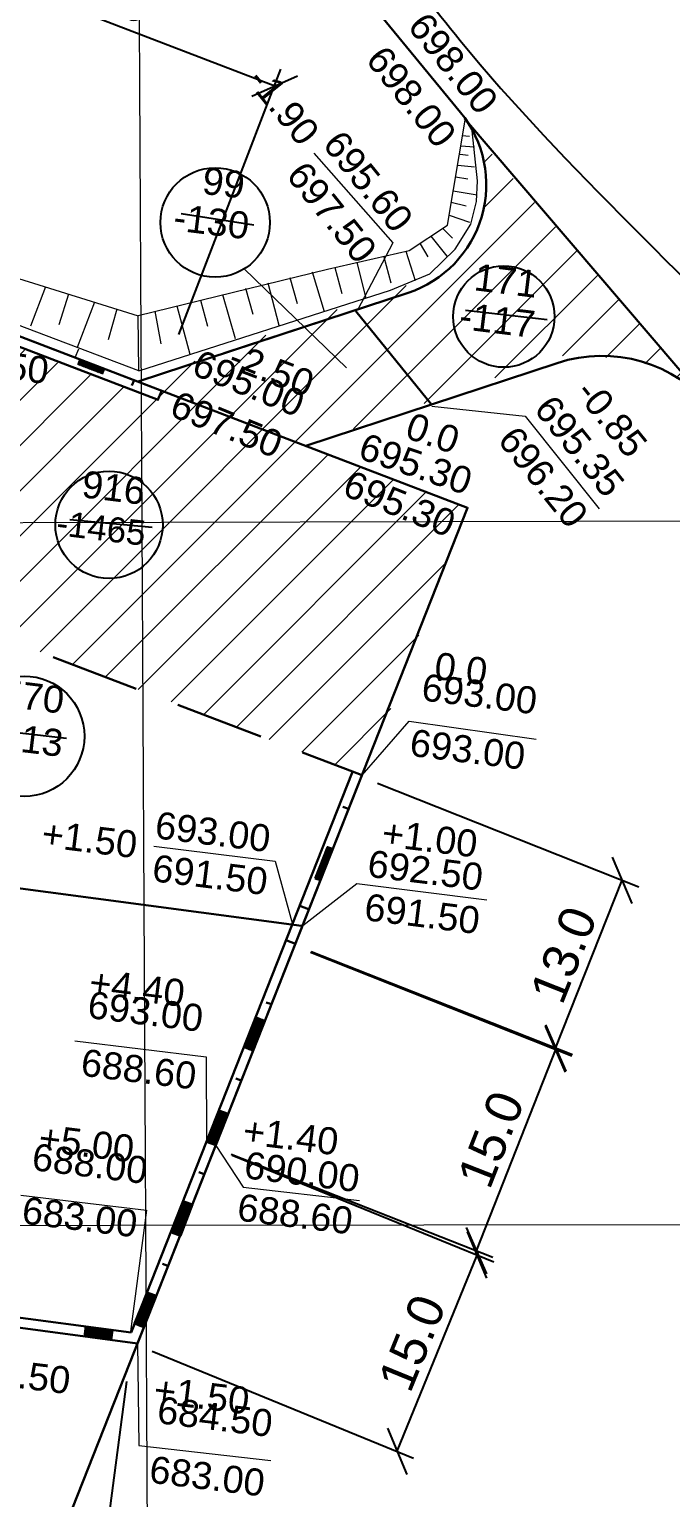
# Model space of a CAD drawing. Header units: feet. Extents: x 3381 to 1374491, y 675186 to 8751562.
# Drawn here: x 686569.3 to 686614.4, y 4375051.4 to 4375154.6 of the extents above; entities that cross this region are included whole.
import ezdxf

# ---------------------------------------------------------------- set-up
doc = ezdxf.new("R2010")
doc.units = ezdxf.units.FT
doc.header["$MEASUREMENT"] = 0
doc.header["$PDMODE"] = 34
doc.header["$PDSIZE"] = 0.01
doc.linetypes.add('DASHED2', pattern=[0.375, 0.25, -0.125])
doc.layers.get('0').update_dxf_attribs({"linetype": 'CONTINUOUS'})
doc.layers.get('Defpoints').update_dxf_attribs({"linetype": 'CONTINUOUS'})
doc.layers.add('km setka', color=170, linetype='CONTINUOUS', lineweight=15)
doc.layers.add('yol', color=7, linetype='CONTINUOUS')
doc.styles.get("Standard").update_dxf_attribs({"font": 'arial.ttf', "height": 2.5})
doc.dimstyles.new('ISO-25', dxfattribs={"dimtxt": 2.5, "dimasz": 2.5, "dimexe": 1.25, "dimexo": 0.625, "dimtad": 1, "dimtxsty": 'Standard', "dimblk": 'OBLIQUE', "dimcen": 2.5, "dimadec": 0, "dimazin": 0, "dimtfac": 1, "dimtmove": 0, "dimatfit": 3, "dimldrblk": 'OBLIQUE', "dimfxl": 1, "dimarcsym": 0})
pattern_1 = [(45, (-5.4245, 21.709), (-1.5909902577, 1.5909902577), [])]

# ---------------------------------------------------------------- blocks, each defined once
blk = doc.blocks.new('_Oblique')
at = {"color": 0, "linetype": 'ByBlock', "lineweight": -2}
blk.add_line((-0.5, -0.5), (0.5, 0.5), dxfattribs=at)
blk = doc.blocks.new('*D158')
at = {"color": 0, "lineweight": -2, "transparency": 16777216}
for p, q in [((686568.51, 4375060.59), (686566.16, 4375042.69)), ((686576.15, 4375059.58), (686573.79, 4375041.69)), ((686566.32, 4375043.93), (686573.95, 4375042.93))]:
    blk.add_line(p, q, dxfattribs=at)
at = {"layer": 'Defpoints', "color": 0, "lineweight": 13, "transparency": 16777216}
for p in [(686568.6, 4375061.21), (686576.23, 4375060.2), (686573.95, 4375042.93)]:
    blk.add_point(p, dxfattribs=at)
at = {"color": 0, "lineweight": -2, "transparency": 16777216, "xscale": 2.5, "yscale": 2.5, "zscale": 2.5}
for p, rotation in [((686566.32, 4375043.93), 172.4883125135938), ((686573.95, 4375042.93), 352.4883125135938)]:
    blk.add_blockref('_Oblique', p, dxfattribs=dict(at, rotation=rotation))
at = {"color": 0, "lineweight": 13, "transparency": 16777216, "insert": (686570.39, 4375045.31), "char_height": 2.5, "width": 8.4009, "attachment_point": 5, "rotation": 352.4883}
blk.add_mtext('{\\fArial|b0|i0|c238|p34;8.0}', dxfattribs=at)
blk = doc.blocks.new('*D148')
at = {"color": 0, "lineweight": -2, "transparency": 16777216}
for p, q in [((686554.47, 4375142.89), (686561.64, 4375161.52)), ((686561.19, 4375160.35), (686586.56, 4375150.59)), ((686579.83, 4375133.13), (686587, 4375151.76))]:
    blk.add_line(p, q, dxfattribs=at)
at = {"layer": 'Defpoints', "color": 0, "lineweight": 13, "transparency": 16777216}
for p in [(686586.56, 4375150.59), (686554.25, 4375142.31), (686579.61, 4375132.55)]:
    blk.add_point(p, dxfattribs=at)
at = {"color": 0, "lineweight": -2, "transparency": 16777216, "xscale": 2.5, "yscale": 2.5, "zscale": 2.5}
for p, rotation in [((686561.19, 4375160.35), 158.949934295339), ((686586.56, 4375150.59), 338.949934295339)]:
    blk.add_blockref('_Oblique', p, dxfattribs=dict(at, rotation=rotation))
at = {"color": 0, "lineweight": 13, "transparency": 16777216, "insert": (686574.56, 4375157.25), "char_height": 2.5, "attachment_point": 5, "rotation": 338.9499}
blk.add_mtext('{\\fArial|b0|i0|c238|p34;27.0}', dxfattribs=at)
blk = doc.blocks.new('*D149')
at = {"color": 0, "lineweight": -2, "transparency": 16777216}
for p, q in [((686583.58, 4375075.47), (686601.95, 4375067.98)), ((686595.17, 4375054.67), (686600.79, 4375068.45)), ((686577.96, 4375061.69), (686596.32, 4375054.19))]:
    blk.add_line(p, q, dxfattribs=at)
at = {"layer": 'Defpoints', "color": 0, "lineweight": 13, "transparency": 16777216}
for p in [(686583, 4375075.71), (686600.79, 4375068.45), (686577.38, 4375061.93)]:
    blk.add_point(p, dxfattribs=at)
at = {"color": 0, "lineweight": -2, "transparency": 16777216, "xscale": 2.5, "yscale": 2.5, "zscale": 2.5}
for p, rotation in [((686600.79, 4375068.45), 67.79134588041258), ((686595.17, 4375054.67), 247.7913458804125)]:
    blk.add_blockref('_Oblique', p, dxfattribs=dict(at, rotation=rotation))
at = {"color": 0, "lineweight": 13, "transparency": 16777216, "insert": (686596.22, 4375062.28), "char_height": 2.5, "attachment_point": 5, "rotation": 67.7913}
blk.add_mtext('{\\fArial|b0|i0|c238|p34;15.0}', dxfattribs=at)
blk = doc.blocks.new('*D150')
at = {"color": 0, "lineweight": -2, "transparency": 16777216}
for p, q in [((686589.12, 4375089.78), (686607.5, 4375082.54)), ((686606.33, 4375083), (686600.73, 4375068.76)), ((686583.51, 4375075.54), (686601.89, 4375068.31))]:
    blk.add_line(p, q, dxfattribs=at)
at = {"layer": 'Defpoints', "color": 0, "lineweight": 13, "transparency": 16777216}
for p in [(686588.53, 4375090.01), (686582.93, 4375075.77), (686600.73, 4375068.76)]:
    blk.add_point(p, dxfattribs=at)
at = {"color": 0, "lineweight": -2, "transparency": 16777216, "xscale": 2.5, "yscale": 2.5, "zscale": 2.5}
for p, rotation in [((686606.33, 4375083), 68.51816272199878), ((686600.73, 4375068.76), 248.5181627219987)]:
    blk.add_blockref('_Oblique', p, dxfattribs=dict(at, rotation=rotation))
at = {"color": 0, "lineweight": 13, "transparency": 16777216, "insert": (686601.76, 4375076.58), "char_height": 2.5, "attachment_point": 5, "rotation": 68.5182}
blk.add_mtext('{\\fArial|b0|i0|c238|p34;15.0}', dxfattribs=at)
blk = doc.blocks.new('*D151')
at = {"color": 0, "lineweight": -2, "transparency": 16777216}
for p, q in [((686593.79, 4375101.61), (686612.15, 4375094.32)), ((686606.28, 4375082.92), (686610.99, 4375094.78)), ((686589.08, 4375089.74), (686607.44, 4375082.46))]:
    blk.add_line(p, q, dxfattribs=at)
at = {"layer": 'Defpoints', "color": 0, "lineweight": 13, "transparency": 16777216}
for p in [(686593.21, 4375101.84), (686610.99, 4375094.78), (686588.5, 4375089.98)]:
    blk.add_point(p, dxfattribs=at)
at = {"color": 0, "lineweight": -2, "transparency": 16777216, "xscale": 2.5, "yscale": 2.5, "zscale": 2.5}
for p, rotation in [((686610.99, 4375094.78), 68.35683997486306), ((686606.28, 4375082.92), 248.3568399748631)]:
    blk.add_blockref('_Oblique', p, dxfattribs=dict(at, rotation=rotation))
at = {"color": 0, "lineweight": 13, "transparency": 16777216, "insert": (686606.87, 4375089.55), "char_height": 2.5, "width": 11.2712, "attachment_point": 5, "rotation": 68.3568}
blk.add_mtext('{\\fArial|b0|i0|c238|p34;13.0}', dxfattribs=at)

msp = doc.modelspace()

# ---------------------------------------------------------------- hatches: boundary and pattern name
at = {"lineweight": 15}
h = msp.add_hatch(dxfattribs=at)
h.set_pattern_fill('ANSI31', scale=18)
h.set_pattern_definition(pattern_1)
h.paths.add_polyline_path([(686518.749, 4375152.077), (686552.967, 4375139.554), (686546.331, 4375139.792)])
edge = h.paths.add_edge_path()
edge.add_line((686593.365, 4375135.213), (686576.966, 4375129.813))
h = msp.add_hatch(dxfattribs=at)
h.set_pattern_fill('ANSI31', scale=18)
h.set_pattern_definition(pattern_1)
h.paths.add_polyline_path([(686553.678, 4375117.132), (686553.867, 4375118.519), (686552.147, 4375118.855), (686552.832, 4375123.859), (686554.813, 4375123.588), (686555.26, 4375126.85), (686553.276, 4375127.121), (686554.822, 4375137.348), (686578.336, 4375128.493), (686578.644, 4375129.17), (686577.175, 4375129.881), (686594.696, 4375136.252), (686598.211, 4375137.241), (686599.973, 4375139.051), (686600.787, 4375140.509), (686601.115, 4375141.427), (686601.432, 4375143.657), (686601.354, 4375144.777), (686600.435, 4375147.436), (686616.689, 4375128.676), (686614.114, 4375130.52), (686611.471, 4375131.437), (686608.437, 4375131.561), (686606.419, 4375131.644), (686588.75, 4375125.303), (686600.113, 4375120.954), (686592.9, 4375102.089)])
at = {"lineweight": 30}
h = msp.add_hatch(dxfattribs=at)
h.set_pattern_fill('ANSI31', color=256, scale=0.3)
h.set_pattern_definition([(45, (1416.39533, -967.038603), (-0.0265165042945, 0.0265165042945), [])])
h.paths.add_polyline_path([(686572.745, 4375131.004), (686572.894, 4375131.373), (686574.573, 4375130.73), (686574.425, 4375130.362)])
h = msp.add_hatch(dxfattribs=at)
h.set_pattern_fill('ANSI31', color=256, scale=0.3)
h.set_pattern_definition([(45, (1410.205965, -935.496652), (-0.0265165042945, 0.0265165042945), [])])
h.paths.add_polyline_path([(686589.395, 4375094.913), (686589.774, 4375094.785), (686590.632, 4375096.981), (686590.261, 4375097.106)])
at = {"lineweight": 18}
h = msp.add_hatch(dxfattribs=at)
h.set_pattern_fill('ANSI31', color=256, scale=0.3)
h.set_pattern_definition([(45, (1405.475678, -947.52552), (-0.0265165042945, 0.0265165042945), [])])
h.paths.add_polyline_path([(686584.381, 4375083.01), (686585.044, 4375082.756), (686585.902, 4375084.952), (686585.247, 4375085.203)])
at = {"lineweight": 30}
h = msp.add_hatch(dxfattribs=at)
h.set_pattern_fill('ANSI31', color=256, scale=0.3)
h.set_pattern_definition([(45, (1402.87489, -954.108764), (-0.0265165042945, 0.0265165042945), [])])
h.paths.add_polyline_path([(686581.768, 4375076.411), (686582.422, 4375076.18), (686583.301, 4375078.368), (686582.644, 4375078.619)])
h = msp.add_hatch(dxfattribs=at)
h.set_pattern_fill('ANSI31', color=256, scale=0.3)
h.set_pattern_definition([(45, (1400.36364, -960.479315), (-0.0265165042945, 0.0265165042945), [])])
h.paths.add_polyline_path([(686579.302, 4375070.032), (686579.932, 4375069.802), (686580.79, 4375071.998), (686580.168, 4375072.225)])
h = msp.add_hatch(dxfattribs=at)
h.set_pattern_fill('ANSI31', color=256, scale=0.3)
h.set_pattern_definition([(45, (1400.19458, -960.838317), (-0.0265165042945, 0.0265165042945), [])])
h.paths.add_polyline_path([(686576.72, 4375063.634), (686577.373, 4375063.395), (686578.231, 4375065.59), (686577.603, 4375065.822)])
h = msp.add_hatch(dxfattribs=at)
h.set_pattern_fill('ANSI31', color=256, scale=0.3)
h.set_pattern_definition([(45, (1492.34218, -973.091023), (-0.0265165042945, 0.0265165042945), [])])
h.paths.add_polyline_path([(686573.279, 4375063.437), (686575.145, 4375063.188), (686575.061, 4375062.501), (686573.187, 4375062.743)])

# ---------------------------------------------------------------- linework, layer by layer
at = {"color": 7, "lineweight": 30}
for p, q in [((686593.365, 4375135.213, 374.953), (686576.966, 4375129.813)), ((686578.622, 4375129.183, 798.542), (686578.336, 4375128.493, 798.542)), ((686553.802, 4375096.177), (686588.435, 4375091.584)), ((686480.477, 4375075.755), (686576.481, 4375063.02)), ((686479.37, 4375075.214), (686576.921, 4375062.246))]:
    msp.add_line(p, q, dxfattribs=at)
for points, elevation in [([(686591.486, 4375158.634), (686599.615, 4375148.734, -0.5270439), (686595.935, 4375136.059), (686583.015, 4375131.804)], 374.953), ([(686631.166, 4375110.987), (686617.288, 4375127.955, 0.3102464), (686606.419, 4375131.122), (686588.75, 4375125.303)], 690.5)]:
    msp.add_lwpolyline(points, format="xyb", dxfattribs=dict(at, elevation=elevation))
for points in [[(686587.738, 4375125.69), (686600.113, 4375120.954), (686567.971, 4375039.594), (686475.565, 4375067.718), (686518.756, 4375152.091), (686587.738, 4375125.69)], [(686599.903, 4375148.305), (686616.689, 4375128.676)], [(686553.305, 4375138.868), (686578.623, 4375129.179)], [(686553.055, 4375138.214), (686578.372, 4375128.525)], [(686592.271, 4375134.762), (686597.585, 4375128.212)], [(686572.893, 4375131.376), (686572.743, 4375131.004)], [(686574.583, 4375130.734), (686574.429, 4375130.354)], [(686576.684, 4375129.915), (686576.534, 4375129.542)], [(686592.027, 4375102.391), (686576.481, 4375063.02)], [(686592.678, 4375102.134), (686576.926, 4375062.246)], [(686592.69, 4375102.166), (686592.332, 4375102.309)], [(686591.36, 4375099.94), (686591.742, 4375099.811)], [(686589.395, 4375094.913), (686589.774, 4375094.785), (686590.632, 4375096.981), (686590.261, 4375097.106), (686589.395, 4375094.913)], [(686588.338, 4375092.978), (686588.948, 4375092.748)], [(686587.41, 4375090.542), (686588.012, 4375090.308)], [(686585.951, 4375086.202), (686586.333, 4375086.073)], [(686583.836, 4375080.848), (686584.217, 4375080.719)], [(686581.768, 4375076.411), (686582.422, 4375076.18), (686583.301, 4375078.368), (686582.644, 4375078.619), (686581.768, 4375076.411)], [(686581.235, 4375074.265), (686581.617, 4375074.135)], [(686579.302, 4375070.032), (686579.932, 4375069.802), (686580.79, 4375071.998), (686580.168, 4375072.225), (686579.302, 4375070.032)], [(686578.676, 4375067.83), (686579.058, 4375067.701)], [(686576.72, 4375063.634), (686577.373, 4375063.395), (686578.231, 4375065.59), (686577.603, 4375065.822), (686576.72, 4375063.634)], [(686577.85, 4375065.719), (686578.231, 4375065.59)], [(686573.279, 4375063.453), (686573.185, 4375062.741)], [(686576.991, 4375063.524), (686577.373, 4375063.395)], [(686575.153, 4375063.185), (686575.059, 4375062.491)]]:
    msp.add_lwpolyline(points, dxfattribs=at)
at = {"color": 7, "lineweight": 18}
for points in [[(686577.009, 4375130.57), (686526.637, 4375149.664)], [(686576.959, 4375134.45), (686590.264, 4375137.718), (686596.02, 4375139.029), (686598.694, 4375140.812), (686599.946, 4375148.182)], [(686577.009, 4375130.57), (686594.696, 4375136.252), (686597.465, 4375137.383), (686599.245, 4375139.126), (686600.345, 4375140.879), (686600.74, 4375142.477), (686600.812, 4375143.933), (686600.435, 4375147.436)], [(686599.736, 4375147.105), (686600.256, 4375147.063)], [(686589.304, 4375145.875), (686594.852, 4375139.564), (686592.373, 4375134.845)], [(686599.653, 4375146.378), (686600.608, 4375146.316)], [(686599.425, 4375145.029), (686600.608, 4375144.905)], [(686599.591, 4375145.797), (686600.151, 4375145.735)], [(686599.259, 4375144.199), (686600.131, 4375144.054)], [(686599.113, 4375143.224), (686600.796, 4375142.933)], [(686598.967, 4375142.412), (686600.006, 4375142.163)], [(686555.69, 4375141.064), (686576.974, 4375134.448)], [(686598.822, 4375141.498), (686600.255, 4375141.021)], [(686597.534, 4375140.025), (686598.655, 4375138.634)], [(686598.365, 4375140.585), (686599.05, 4375139.9)], [(686595.781, 4375138.977), (686596.426, 4375136.923)], [(686596.786, 4375139.506), (686597.326, 4375138.572)], [(686584.413, 4375137.731), (686591.598, 4375130.776)], [(686590.777, 4375137.832), (686591.287, 4375136)], [(686592.337, 4375138.216), (686592.977, 4375135.664)], [(686594.221, 4375138.594), (686594.731, 4375136.761)], [(686586.078, 4375136.76), (686586.863, 4375133.793)], [(686587.631, 4375137.138), (686588.141, 4375135.305)], [(686589.191, 4375137.521), (686590.032, 4375134.745)], [(686570.448, 4375136.466), (686569.402, 4375133.707)], [(686572.072, 4375135.971), (686571.4, 4375133.809)], [(686581.339, 4375135.549), (686581.849, 4375133.716)], [(686582.899, 4375135.933), (686583.775, 4375132.841)], [(686584.518, 4375136.376), (686585.028, 4375134.544)], [(686573.9, 4375135.403), (686572.689, 4375132.208)], [(686575.478, 4375134.913), (686574.852, 4375132.746)], [(686578.129, 4375134.762), (686578.549, 4375132.477)], [(686579.689, 4375135.145), (686580.593, 4375131.733)], [(686577.009, 4375130.57), (686576.974, 4375134.448)], [(686572.529, 4375131.517), (686572.803, 4375132.117)], [(686597.602, 4375128.094), (686604.166, 4375127.385), (686609.37, 4375120.884)], [(686592.697, 4375102.156), (686596.001, 4375105.972), (686604.947, 4375104.703)], [(686578.076, 4375097.176), (686586.6, 4375096.125), (686587.801, 4375091.691)], [(686588.534, 4375091.602), (686592.327, 4375094.565), (686601.466, 4375093.404)], [(686572.521, 4375083.508), (686581.755, 4375082.37), (686581.768, 4375076.411)], [(686582.43, 4375076.152), (686584.341, 4375073.219), (686592.531, 4375072.275)], [(686568.717, 4375072.66), (686577.552, 4375071.597), (686576.438, 4375063.085)], [(686576.925, 4375062.273), (686577.018, 4375055.083), (686586.297, 4375054.028)]]:
    msp.add_lwpolyline(points, dxfattribs=at)
at = {"color": 7, "lineweight": 25}
for points in [[(686579.99, 4375141.633), (686585.107, 4375140.829)], [(686599.96, 4375134.841), (686605.715, 4375134.178)], [(686572.17, 4375120.12), (686577.957, 4375119.599)], [(686566.187, 4375105.427), (686571.942, 4375104.764)]]:
    msp.add_lwpolyline(points, dxfattribs=at)
at = {"color": 7, "linetype": 'DASHED2', "lineweight": 30, "ltscale": 25}
msp.add_lwpolyline([(686553.48, 4375117.159), (686592.511, 4375102.237)], dxfattribs=at)
at = {"linetype": 'Continuous'}
msp.add_open_spline([(686587.683, 4375171.852), (686587.683, 4375171.852), (686587.867, 4375170.367), (686590.796, 4375165.426), (686604.206, 4375146.913), (686620.808, 4375132.62), (686632.343, 4375117.784), (686640.273, 4375107.301), (686651.591, 4375095.383), (686649.892, 4375097.007), (686649.482, 4375097.413)], degree=3, knots=[135.0976262, 135.0976262, 135.0976262, 135.0976262, 147.208027, 162.3100542, 179.8800279, 215.4503181, 227.4761318, 236.1937982, 254.872758, 276.6861765, 276.6861765, 276.6861765, 276.6861765], dxfattribs=at)
at = {"layer": 'km setka', "flags": 128}
for points in [[(686576.947, 4375172.904), (686577.653, 4375039.874)], [(686461.801, 4375119.666), (686636.992, 4375120.075)], [(686464.971, 4375070.437), (686619.063, 4375070.589)]]:
    msp.add_lwpolyline(points, dxfattribs=at)
at = {"layer": 'yol', "color": 7, "linetype": 'Continuous', "lineweight": 25}
for centre, radius in [((686582.381, 4375140.996), 3.846), ((686602.662, 4375134.384), 3.563), ((686574.92, 4375119.754), 3.773), ((686568.957, 4375104.903), 4.229)]:
    msp.add_circle(centre, radius, dxfattribs=at)

# ---------------------------------------------------------------- texts
at = {"lineweight": 9, "attachment_point": 1}
for s, insert, char_height, width, rotation in [('{\\fArial|b0|i0|c238|p34;698.00} ', (686597.304, 4375155.939), 1.9, 13.1245, 308.85119), ('{\\fArial|b0|i0|c238|p34;698.00} ', (686594.366, 4375153.592), 1.9, 13.1245, 308.85119), ('{\\fArial|b0|i0|c238|p34;-1.90} ', (686586.037, 4375152.137), 1.9, 13.1245, 308.85119), ('{\\fArial|b0|i0|c238|p34;695.60} ', (686591.336, 4375147.644), 1.9, 13.1245, 308.85119), ('{\\fArial|b0|i0|c238|p34;\\H0.63583x;99} ', (686581.629, 4375144.908), 2.98821, 13.1245, 352.95791), ('{\\fArial|b0|i0|c238|p34;697.50} ', (686588.778, 4375145.468), 1.9, 13.1245, 308.85119), ('{\\fArial|b0|i0|c238|p34;\\H0.63583x;-130} ', (686579.6, 4375142.339), 2.98821, 13.1245, 352.95791), ('{\\fArial|b0|i0|c238|p34;\\H0.63583x;171} ', (686600.735, 4375138.128), 2.98821, 13.1245, 352.95791), ('{\\fArial|b0|i0|c238|p34;\\H0.63583x;-117} ', (686599.688, 4375135.415), 2.98821, 13.1245, 352.95791), ('{\\fArial|b0|i0|c238|p34;\\H1.05556x;-5.50} ', (686564.78, 4375132.263), 1.8, 11.57761, 352.95791), ('{\\fArial|b0|i0|c238|p34;\\H0.63583x;695.00} ', (686581.34, 4375132.12), 2.98821, 13.1245, 337.7559), ('{\\fArial|b0|i0|c238|p34;-2.50} ', (686583.856, 4375132.595, 700.5), 1.9, 13.1245, 339.20516), ('{\\fArial|b0|i0|c238|p34;-0.85} ', (686609.084, 4375130.214), 1.9, 13.1245, 308.85119), ('{\\fArial|b0|i0|c238|p34;\\H0.63583x;697.50} ', (686579.788, 4375129.23), 2.98821, 13.1245, 337.7559), ('{\\fArial|b0|i0|c238|p34;695.35} ', (686606.189, 4375129.049), 1.9, 13.1245, 308.85119), ('{\\fArial|b0|i0|c238|p34;0.0} ', (686596.24, 4375127.699), 1.9, 13.1245, 341.0644), ('{\\fArial|b0|i0|c238|p34;696.20} ', (686603.632, 4375126.873), 1.9, 13.1245, 308.85119), ('{\\fArial|b0|i0|c238|p34;695.30} ', (686592.941, 4375126.255), 1.9, 13.1245, 341.0644), ('{\\fArial|b0|i0|c238|p34;\\H0.63583x;916} ', (686573.166, 4375123.583), 2.98821, 13.1245, 352.95791), ('{\\fArial|b0|i0|c238|p34;695.30}', (686591.931, 4375123.645), 1.9, 13.1245, 338.00526), ('{\\fArial|b0|i0|c238|p34;\\H0.63583x;-1465} ', (686571.363, 4375120.792), 2.76575, 12.14742, 352.95791), ('{\\fArial|b0|i0|c238|p34;\\H1.05556x;0.0} ', (686597.943, 4375110.823), 1.8, 11.57761, 352.95791), ('{\\fArial|b0|i0|c238|p34;\\H0.63583x;570} ', (686567.473, 4375108.907), 2.98821, 13.1245, 352.95791), ('{\\fArial|b0|i0|c238|p34;\\H0.63583x;693.00} ', (686597.043, 4375109.315, 2), 2.98821, 13.1245, 352.95791), ('{\\fArial|b0|i0|c238|p34;\\H0.63583x;+613} ', (686565.867, 4375106.064), 2.98821, 13.1245, 352.95791), ('{\\fArial|b0|i0|c238|p34;693.00} ', (686596.211, 4375105.422, 2), 1.9, 13.1245, 352.95791), ('{\\fArial|b0|i0|c238|p34;693.00} ', (686578.307, 4375099.629), 1.9, 13.1245, 352.95791), ('{\\fArial|b0|i0|c238|p34;\\H1.05556x;+1.50} ', (686570.338, 4375099.034), 1.8, 11.57761, 352.95791), ('{\\fArial|b0|i0|c238|p34;\\H1.05556x;+1.00} ', (686594.246, 4375099.085), 1.8, 11.57761, 352.95791), ('{\\fArial|b0|i0|c238|p34;\\H1.26667x;691.50} ', (686578.112, 4375096.611), 1.5, 13.1245, 352.95791), ('{\\fArial|b0|i0|c238|p34;692.50} ', (686593.242, 4375096.926), 1.9, 13.1245, 352.95791), ('{\\fArial|b0|i0|c238|p34;691.50} ', (686593.017, 4375093.875), 1.9, 13.1245, 352.95791), ('{\\fArial|b0|i0|c238|p34;\\H1.05556x;+4.40} ', (686573.679, 4375088.592), 1.8, 11.57761, 352.95791), ('{\\fArial|b0|i0|c238|p34;\\H0.63583x;693.00} ', (686573.575, 4375087.007), 2.98821, 13.1245, 352.95791), ('{\\fArial|b0|i0|c238|p34;688.60} ', (686573.101, 4375082.956), 1.9, 13.1245, 352.95791), ('{\\fArial|b0|i0|c238|p34;\\H1.05556x;+1.40} ', (686584.476, 4375078.161), 1.8, 11.57761, 352.95791), ('{\\fArial|b0|i0|c238|p34;\\H1.05556x;+5.00} ', (686570.121, 4375077.662), 1.8, 11.57761, 352.95791), ('{\\fArial|b0|i0|c238|p34;\\H0.63583x;688.00} ', (686569.661, 4375076.32), 2.98821, 13.1245, 352.95791), ('{\\fArial|b0|i0|c238|p34;690.00} ', (686584.574, 4375075.745), 1.9, 13.1245, 352.95791), ('{\\fArial|b0|i0|c238|p34;688.60} ', (686584.086, 4375072.778), 1.9, 13.1245, 352.95791), ('{\\fArial|b0|i0|c238|p34;\\H0.86364x;683.00} ', (686568.956, 4375072.568), 2.2, 13.1245, 352.95791), ('{\\fArial|b0|i0|c238|p34;\\H1.05556x;+2.50} ', (686565.641, 4375061.382), 1.8, 11.57761, 352.95791), ('{\\fArial|b0|i0|c238|p34;\\H1.05556x;+1.50} ', (686578.216, 4375059.957), 1.8, 11.57761, 352.95791), ('{\\fArial|b0|i0|c238|p34;\\H0.63583x;684.50} ', (686578.458, 4375058.541), 2.98821, 13.1245, 352.95791), ('{\\fArial|b0|i0|c238|p34;683.00} ', (686577.908, 4375054.362), 1.9, 13.1245, 352.95791)]:
    msp.add_mtext(s, dxfattribs=dict(at, insert=insert, char_height=char_height, width=width, rotation=rotation))

# ---------------------------------------------------------------- dimensions: what is measured, and where the dimension line sits
at = {"color": 7, "lineweight": 13}
for p1, p2, distance, text, picture, middle in [((686554.25, 4375142.309), (686579.61, 4375132.549), 19.336, '{\\fArial|b0|i0|c238|p34;27.0}', '*D148', (686574.558, 4375157.249)), ((686588.499, 4375089.975), (686593.207, 4375101.84), -19.131, '{\\fArial|b0|i0|c238|p34;13.0}', '*D151', (686606.867, 4375089.553)), ((686588.534, 4375090.008), (686582.931, 4375075.77), 19.13, '{\\fArial|b0|i0|c238|p34;15.0}', '*D150', (686601.764, 4375076.579)), ((686577.378, 4375061.928), (686583.005, 4375075.71), -19.213, '{\\fArial|b0|i0|c238|p34;15.0}', '*D149', (686596.219, 4375062.276)), ((686568.596, 4375061.205), (686576.232, 4375060.199), -17.423, '{\\fArial|b0|i0|c238|p34;8.0}', '*D158', (686570.385, 4375045.314))]:
    dim = msp.add_aligned_dim(p1=p1, p2=p2, distance=distance, text=text, dimstyle='ISO-25', dxfattribs=at)
    dim.commit()
    dim.dimension.update_dxf_attribs({"geometry": picture, "text_midpoint": middle})

doc.saveas('drawing.dxf')
